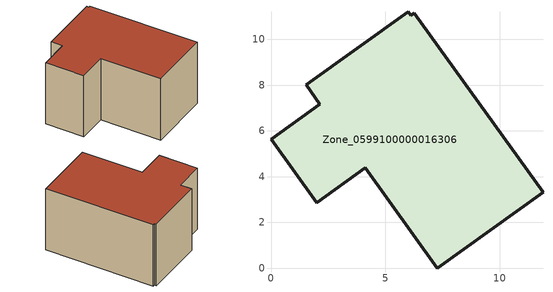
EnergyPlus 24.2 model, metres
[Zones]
Zone_0599100000016306
 floor ground (C_G): 6.26,11.15 11.9,3.31 7.27,0 4.13,4.39 2,2.86 0,5.64 2.13,7.17 1.54,8.01 6,11.2 6.11,11.05 z0
 wall outside (C_F): 2.13,7.17 0,5.64 2,2.86 4.13,4.39 7.27,0 11.9,3.31 6.26,11.15 6.11,11.05 6,11.2 1.54,8.01 2.13,7.17 z0:5.84
 roof outside (C_R): 6.26,11.15 6.11,11.05 6,11.2 1.54,8.01 2.13,7.17 0,5.64 2,2.86 4.13,4.39 7.27,0 11.9,3.31 z5.84
[BUILDING]
Pand.0599100000016306: North Axis=0; Terrain=City; Loads Convergence Tolerance Value=0.04; Temperature Convergence Tolerance Value=0.4; Solar Distribution=FullExterior; Maximum Number of Warmup Days=25; Minimum Number of Warmup Days=1
[Site:Location]
Rotterdam.The.Hague.AP_ZH_NLD Design_Conditions: Latitude=51.96; Longitude=4.45; Time Zone=1; Elevation=-4.5
[SITE:GROUNDTEMPERATURE:BUILDINGSURFACE]
18, 18, 18, 18, 18, 18, 18, 18, 18, 18, 18, 18
[MATERIAL] Thermal Absorptance=0.9; Solar Absorptance=0.7; Visible Absorptance=0.7
Name | Roughness | Thickness | Conductivity | Density | Specific Heat
G.TC.1975-1991 | MediumSmooth | 0.15 | 0.288461 | 540 | 1210
F.TC.1975-1991 | Rough | 0.3 | 0.230769 | 1920 | 840
R.TC.1975-1991 | MediumRough | 0.2 | 0.153846 | 1500 | 1000
[CONSTRUCTION]
C_G: G.TC.1975-1991
C_F: F.TC.1975-1991
C_R: R.TC.1975-1991
[ZONE]
Zone_0599100000016306: Type=1; Multiplier=1; Ceiling Height=Autocalculate; Volume=Autocalculate; Floor Area=autocalculate; Part of Total Floor Area=Yes
[ZONEINFILTRATION:DESIGNFLOWRATE]
Infil_Zone_0599100000016306: Zone or ZoneList or Space or SpaceList=Zone_0599100000016306; Schedule=AlwaysOn; Design Flow Rate Calculation Method=Flow/Area; Flow Rate per Floor Area=0.003; Constant Term Coefficient=1; Temperature Term Coefficient=0; Velocity Term Coefficient=0; Velocity Squared Term Coefficient=0
[HVACTEMPLATE:ZONE:IDEALLOADSAIRSYSTEM]
Zone_0599100000016306: Maximum Heating Supply Air Temperature=50; Minimum Cooling Supply Air Temperature=13; Maximum Heating Supply Air Humidity Ratio=0.0156; Minimum Cooling Supply Air Humidity Ratio=0.0077; Heating Limit=NoLimit; Cooling Limit=NoLimit; Dehumidification Control Type=ConstantSensibleHeatRatio; Cooling Sensible Heat Ratio=0.7; Dehumidification Setpoint=60; Humidification Control Type=None; Humidification Setpoint=30; Outdoor Air Method=None; Outdoor Air Flow Rate per Person=0.00944; Outdoor Air Flow Rate per Zone Floor Area=0; Outdoor Air Flow Rate per Zone=0; Demand Controlled Ventilation Type=None; Outdoor Air Economizer Type=NoEconomizer; Heat Recovery Type=None; Sensible Heat Recovery Effectiveness=0.7; Latent Heat Recovery Effectiveness=0.65
[ZONECONTROL:THERMOSTAT]
ThermostatControl_Zone_0599100000016306: Zone or ZoneList=Zone_0599100000016306; Control Type Schedule=DualSetpointControlType; Control 1=Thermostat_Zone_0599100000016306; Temperature Difference Between Cutout And Setpoint=0
[THERMOSTATSETPOINT:DUALSETPOINT]
Thermostat_Zone_0599100000016306: Heating Setpoint Temperature Schedule=HeatingSetpoint_Zone_0599100000016306; Cooling Setpoint Temperature Schedule=CoolingSetpoint_Zone_0599100000016306
[SCHEDULE:COMPACT]
HeatingSetpoint_Zone_0599100000016306: Through: 12/31, For: AllDays, Until: 24:00, 21
CoolingSetpoint_Zone_0599100000016306: Through: 12/31, For: AllDays, Until: 24:00, 24
DualSetpointControlType: Through: 12/31, For: AllDays, Until: 24:00, 4
AlwaysOn: Through: 12/31, For: AllDays, Until: 24:00, 1
